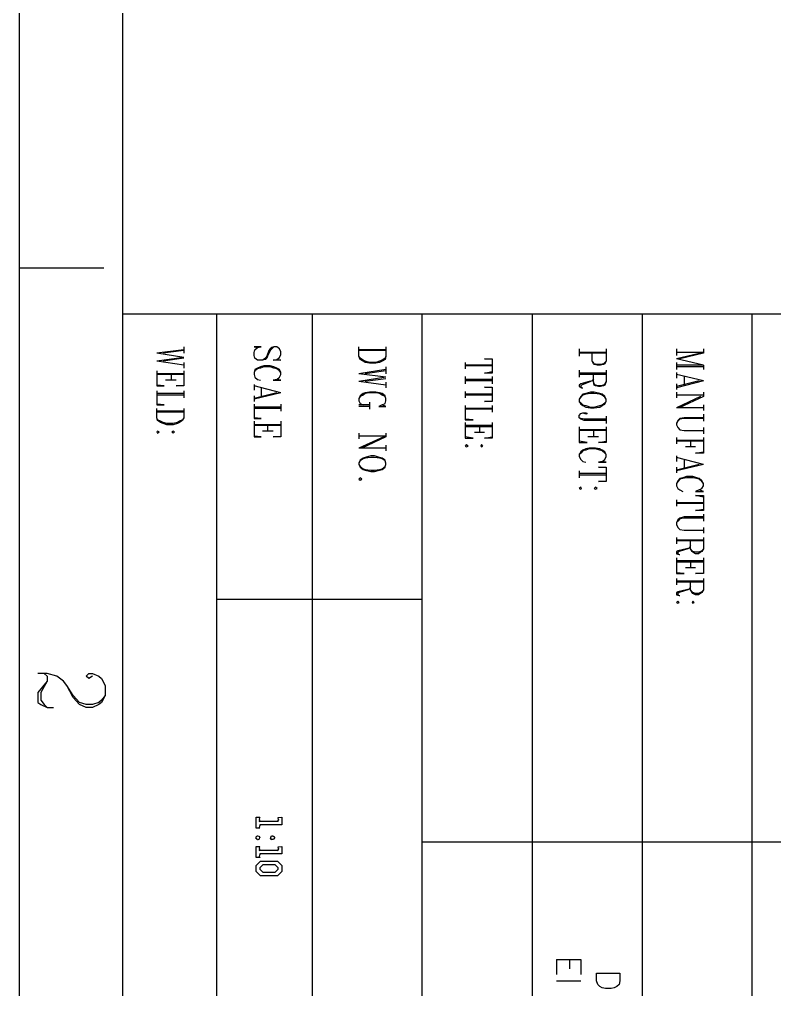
# Model space of a CAD drawing. Extents: x 0.2 to 11.6, y 0.3 to 16.2.
# Drawn here: x 0.155 to 1.931, y 2.591 to 4.874 of the extents above; entities that cross this region are included whole.
import ezdxf

# ---------------------------------------------------------------- set-up
doc = ezdxf.new("R2010")
doc.units = 0
doc.header["$MEASUREMENT"] = 0

msp = doc.modelspace()

# ---------------------------------------------------------------- linework, layer by layer
at = {"color": 0}
for p, q in [((0.155003, 0.310004), (0.155003, 16.22)), ((0.155003, 0.310004), (0.155003, 16.22)), ((0.398329, 0.533311), (0.398329, 16.02)), ((0.353353, 4.28836), (0.155003, 4.28836)), ((3.34999, 4.18001), (0.398329, 4.18001)), ((0.618326, 4.18001), (0.618326, 0.533311)), ((0.843317, 4.18001), (0.843317, 0.533311)), ((1.10167, 4.18001), (1.10167, 0.531685)), ((1.36165, 0.531685), (1.36165, 4.18001)), ((1.62001, 0.531685), (1.62001, 4.18001)), ((1.87831, 0.513346), (1.87831, 4.18001)), ((0.541667, 4.09668), (0.478353, 4.08832)), ((0.541667, 4.07835), (0.478353, 4.08832)), ((0.541667, 4.095), (0.493326, 4.08832)), ((0.541667, 4.10335), (0.541667, 4.08832)), ((0.723307, 4.10335), (0.706651, 4.10335)), ((0.706651, 4.10335), (0.715007, 4.10167)), ((0.706651, 4.09), (0.708333, 4.09668)), ((0.706651, 4.08333), (0.706651, 4.09)), ((0.708333, 4.09668), (0.715007, 4.10167)), ((0.715007, 4.10167), (0.723307, 4.10335)), ((0.741644, 4.095), (0.736654, 4.08165)), ((0.745008, 4.095), (0.738336, 4.08165)), ((0.745008, 4.09831), (0.741644, 4.095)), ((0.748318, 4.10167), (0.745008, 4.09831)), ((0.748318, 4.09831), (0.745008, 4.095)), ((0.75331, 4.10335), (0.748318, 4.10167)), ((0.75331, 4.10335), (0.748318, 4.09831)), ((0.759983, 4.10335), (0.75331, 4.10335)), ((0.766656, 4.09831), (0.759983, 4.10335)), ((0.770019, 4.09169), (0.766656, 4.09831)), ((0.770019, 4.08501), (0.770019, 4.09169)), ((0.953342, 4.08165), (0.953342, 4.10335)), ((1.01666, 4.09668), (0.953342, 4.09668)), ((1.01666, 4.095), (0.953342, 4.095)), ((1.01666, 4.10335), (1.01666, 4.08165)), ((1.47168, 4.09831), (1.47168, 4.08165)), ((1.535, 4.09), (1.47168, 4.09)), ((1.535, 4.08832), (1.47168, 4.08832)), ((1.50168, 4.06999), (1.50168, 4.08832)), ((1.535, 4.09831), (1.535, 4.06999)), ((1.69997, 4.09831), (1.69997, 4.08333)), ((1.76335, 4.09), (1.69997, 4.09)), ((1.76335, 4.09), (1.69997, 4.07497)), ((1.76335, 4.08832), (1.70833, 4.07497)), ((1.76335, 4.09831), (1.76335, 4.08832)), ((0.541667, 4.07835), (0.478353, 4.06999)), ((0.541667, 4.06), (0.478353, 4.06999)), ((0.541667, 4.07667), (0.493326, 4.06999)), ((0.541667, 4.06668), (0.541667, 4.05333)), ((0.708333, 4.07667), (0.706651, 4.08333)), ((0.715007, 4.07167), (0.708333, 4.07667)), ((0.726671, 4.07167), (0.715007, 4.07167)), ((0.733344, 4.07667), (0.726671, 4.07167)), ((0.733344, 4.07335), (0.726671, 4.07167)), ((0.736654, 4.08165), (0.733344, 4.07667)), ((0.736654, 4.07667), (0.733344, 4.07335)), ((0.738336, 4.08165), (0.736654, 4.07667)), ((0.751682, 4.07167), (0.759983, 4.07335)), ((0.770019, 4.07167), (0.751682, 4.07167)), ((0.759983, 4.07335), (0.766656, 4.07835)), ((0.759983, 4.07335), (0.770019, 4.07167)), ((0.766656, 4.07835), (0.770019, 4.08501)), ((0.956651, 4.07335), (0.953342, 4.08165)), ((0.956651, 4.07667), (0.953342, 4.08165)), ((0.963325, 4.07167), (0.956651, 4.07667)), ((0.963325, 4.06999), (0.956651, 4.07335)), ((0.968317, 4.06999), (0.963325, 4.07167)), ((0.968317, 4.06668), (0.963325, 4.06999)), ((0.978353, 4.06668), (0.968317, 4.06999)), ((0.978353, 4.065), (0.968317, 4.06668)), ((0.993326, 4.06668), (0.978353, 4.06668)), ((0.993326, 4.065), (0.978353, 4.065)), ((1.00168, 4.06999), (0.993326, 4.06668)), ((1.00168, 4.06668), (0.993326, 4.065)), ((1.00836, 4.07167), (1.00168, 4.06999)), ((1.00836, 4.06999), (1.00168, 4.06668)), ((1.01497, 4.07667), (1.00836, 4.07167)), ((1.01497, 4.07335), (1.00836, 4.06999)), ((1.01666, 4.08165), (1.01497, 4.07335)), ((1.01666, 4.08165), (1.01497, 4.07667)), ((1.20334, 4.06668), (1.20334, 4.05165)), ((1.26666, 4.07335), (1.24832, 4.07497)), ((1.24832, 4.07497), (1.26666, 4.07497)), ((1.26666, 4.07497), (1.26666, 4.04167)), ((1.50499, 4.06332), (1.50168, 4.06999)), ((1.50499, 4.06668), (1.50168, 4.06999)), ((1.50667, 4.06332), (1.50499, 4.06668)), ((1.50667, 4.06168), (1.50499, 4.06332)), ((1.51335, 4.06168), (1.50667, 4.06332)), ((1.52832, 4.06332), (1.52165, 4.06168)), ((1.53168, 4.06668), (1.52832, 4.06332)), ((1.53168, 4.06332), (1.52832, 4.06168)), ((1.535, 4.06999), (1.53168, 4.06332)), ((1.535, 4.06999), (1.53168, 4.06668)), ((1.76335, 4.06), (1.69997, 4.07497)), ((1.69997, 4.06668), (1.69997, 4.05003)), ((0.478353, 4.04665), (0.478353, 4.01167)), ((0.541667, 4.04665), (0.541667, 4.01167)), ((0.708333, 4.05003), (0.706651, 4.04335)), ((0.708333, 4.04665), (0.706651, 4.04335)), ((0.706651, 4.04335), (0.706651, 4.03836)), ((0.715007, 4.05333), (0.708333, 4.05003)), ((0.715007, 4.05165), (0.708333, 4.04665)), ((0.721679, 4.05664), (0.715007, 4.05333)), ((0.721679, 4.05333), (0.715007, 4.05165)), ((0.729981, 4.05832), (0.721679, 4.05664)), ((0.729981, 4.05664), (0.721679, 4.05333)), ((0.745008, 4.05832), (0.729981, 4.05832)), ((0.745008, 4.05664), (0.729981, 4.05664)), ((0.75331, 4.05664), (0.745008, 4.05832)), ((0.75331, 4.05333), (0.745008, 4.05664)), ((0.759983, 4.05333), (0.75331, 4.05664)), ((0.759983, 4.05165), (0.75331, 4.05333)), ((0.766656, 4.05003), (0.759983, 4.05333)), ((0.766656, 4.04665), (0.759983, 4.05165)), ((0.770019, 4.04335), (0.766656, 4.05003)), ((0.770019, 4.04335), (0.766656, 4.04665)), ((0.770019, 4.03836), (0.770019, 4.04335)), ((1.01666, 4.05003), (0.953342, 4.03999)), ((1.01666, 4.04665), (0.968317, 4.03999)), ((1.01666, 4.05664), (1.01666, 4.03999)), ((1.26666, 4.06), (1.20334, 4.06)), ((1.26666, 4.05832), (1.20334, 4.05832)), ((1.24832, 4.04167), (1.26666, 4.04497)), ((1.26666, 4.04167), (1.24832, 4.04167)), ((1.47168, 4.04833), (1.47168, 4.03168)), ((1.535, 4.04167), (1.47168, 4.04167)), ((1.51335, 4.06), (1.50667, 4.06168)), ((1.52165, 4.06168), (1.51335, 4.06168)), ((1.52165, 4.06), (1.51335, 4.06)), ((1.52832, 4.06168), (1.52165, 4.06)), ((1.535, 4.04833), (1.535, 4.02165)), ((1.76335, 4.06), (1.69997, 4.06)), ((1.76335, 4.05664), (1.69997, 4.05664)), ((1.69997, 4.04335), (1.69997, 4.03)), ((1.76335, 4.06), (1.76335, 4.05003)), ((0.541667, 4.03999), (0.478353, 4.03999)), ((0.541667, 4.03836), (0.478353, 4.03836)), ((0.523329, 4.02501), (0.498318, 4.02501)), ((0.511664, 4.03836), (0.511664, 4.02501)), ((0.706651, 4.03836), (0.708333, 4.03168)), ((0.708333, 4.03168), (0.715007, 4.02669)), ((0.715007, 4.02669), (0.721679, 4.02501)), ((0.759983, 4.02669), (0.751682, 4.02501)), ((0.751682, 4.02501), (0.770019, 4.02501)), ((0.759983, 4.02669), (0.766656, 4.03168)), ((0.770019, 4.02501), (0.759983, 4.02669)), ((0.766656, 4.03168), (0.770019, 4.03836)), ((1.01666, 4.03168), (0.953342, 4.03999)), ((1.01666, 4.03168), (0.953342, 4.02165)), ((1.01666, 4.01335), (0.953342, 4.02165)), ((1.01666, 4.02832), (0.968317, 4.02165)), ((1.01666, 4.02001), (1.01666, 4.00667)), ((1.20334, 4.03331), (1.20334, 4.01665)), ((1.26666, 4.02669), (1.20334, 4.02669)), ((1.26666, 4.02333), (1.20334, 4.02333)), ((1.26666, 4.03331), (1.26666, 4.01665)), ((1.535, 4.03836), (1.47168, 4.03836)), ((1.49501, 4.02165), (1.47499, 4.01665)), ((1.49832, 4.02165), (1.47667, 4.01335)), ((1.50168, 4.02333), (1.49501, 4.02165)), ((1.50168, 4.02333), (1.49832, 4.02165)), ((1.50499, 4.02832), (1.50168, 4.02333)), ((1.50499, 4.02165), (1.50499, 4.03836)), ((1.50667, 4.01335), (1.50499, 4.02165)), ((1.50667, 4.01665), (1.50499, 4.02165)), ((1.535, 4.02165), (1.53168, 4.01335)), ((1.535, 4.02165), (1.53168, 4.01665)), ((1.76335, 4.02333), (1.69997, 4.03836)), ((1.76335, 4.02333), (1.69997, 4.00667)), ((1.75331, 4.02333), (1.69997, 4.00999)), ((1.71832, 4.035), (1.71832, 4.01335)), ((0.495008, 4.01167), (0.478353, 4.01335)), ((0.478353, 4.01167), (0.495008, 4.01167)), ((0.478353, 4), (0.478353, 3.96669)), ((0.523329, 4.01167), (0.541667, 4.01335)), ((0.541667, 4.01167), (0.523329, 4.01167)), ((0.541667, 4), (0.541667, 3.98335)), ((0.706651, 4.01497), (0.706651, 4.00168)), ((0.770019, 3.99501), (0.706651, 4.01167)), ((0.770019, 3.99501), (0.706651, 3.97999)), ((0.759983, 3.99501), (0.706651, 3.98167)), ((0.723307, 4.00667), (0.723307, 3.98665)), ((0.968317, 3.99501), (0.963325, 3.99333)), ((0.978353, 3.99669), (0.968317, 3.99501)), ((0.978353, 3.99501), (0.968317, 3.99333)), ((0.993326, 3.99669), (0.978353, 3.99669)), ((0.993326, 3.99501), (0.978353, 3.99501)), ((1.00168, 3.99501), (0.993326, 3.99669)), ((1.00168, 3.99333), (0.993326, 3.99501)), ((1.00836, 3.99333), (1.00168, 3.99501)), ((1.20334, 3.99832), (1.20334, 3.98335)), ((1.26666, 4.00667), (1.24832, 4.00836)), ((1.24832, 4.00836), (1.26666, 4.00836)), ((1.26666, 4.00836), (1.26666, 3.97499)), ((1.47499, 4.01665), (1.47168, 4.01335)), ((1.47168, 4.01335), (1.47168, 4.00999)), ((1.47168, 4.00999), (1.47667, 4.00667)), ((1.47667, 4.01335), (1.47499, 4.01167)), ((1.47499, 4.01167), (1.47499, 4.00999)), ((1.47499, 4.00999), (1.47667, 4.00667)), ((1.47667, 4.00667), (1.47999, 4.00667)), ((1.49832, 3.99669), (1.48665, 3.99333)), ((1.50667, 3.99669), (1.49832, 3.99669)), ((1.50999, 4.01335), (1.50667, 4.01665)), ((1.50999, 4.01167), (1.50667, 4.01335)), ((1.52001, 3.99333), (1.50667, 3.99669)), ((1.51665, 4.01167), (1.50999, 4.01335)), ((1.51665, 4.00999), (1.50999, 4.01167)), ((1.52165, 4.01167), (1.51665, 4.01167)), ((1.52165, 4.00999), (1.51665, 4.00999)), ((1.52832, 4.01335), (1.52165, 4.01167)), ((1.52832, 4.01167), (1.52165, 4.00999)), ((1.53168, 4.01665), (1.52832, 4.01335)), ((1.53168, 4.01335), (1.52832, 4.01167)), ((1.69997, 4.01665), (1.69997, 4.00331)), ((1.69997, 3.99669), (1.69997, 3.98335)), ((1.76335, 3.99669), (1.76335, 3.98665)), ((0.541667, 3.99333), (0.478353, 3.99333)), ((0.541667, 3.99001), (0.478353, 3.99001)), ((0.706651, 3.98833), (0.706651, 3.97499)), ((0.956651, 3.98833), (0.953342, 3.98167)), ((0.956651, 3.98665), (0.953342, 3.98167)), ((0.953342, 3.98167), (0.953342, 3.97667)), ((0.953342, 3.97667), (0.956651, 3.97)), ((0.963325, 3.99333), (0.956651, 3.98833)), ((0.963325, 3.99001), (0.956651, 3.98665)), ((0.968317, 3.99333), (0.963325, 3.99001)), ((0.978353, 3.97331), (0.978353, 3.95665)), ((1.00836, 3.99001), (1.00168, 3.99333)), ((1.01497, 3.98833), (1.00836, 3.99333)), ((1.01497, 3.98665), (1.00836, 3.99001)), ((1.01666, 3.98167), (1.01497, 3.98833)), ((1.01666, 3.98167), (1.01497, 3.98665)), ((1.01497, 3.97), (1.01666, 3.97667)), ((1.01666, 3.97667), (1.01666, 3.98167)), ((1.26666, 3.99164), (1.20334, 3.99164)), ((1.26666, 3.99001), (1.20334, 3.99001)), ((1.24832, 3.97499), (1.26666, 3.97667)), ((1.26666, 3.97499), (1.24832, 3.97499)), ((1.47499, 3.98665), (1.47168, 3.97999)), ((1.47499, 3.98503), (1.47168, 3.97999)), ((1.47168, 3.97999), (1.47168, 3.97499)), ((1.47168, 3.97499), (1.47499, 3.96832)), ((1.47168, 3.97499), (1.47499, 3.97168)), ((1.47999, 3.99164), (1.47499, 3.98665)), ((1.47999, 3.99001), (1.47499, 3.98503)), ((1.48665, 3.99333), (1.47999, 3.99164)), ((1.48665, 3.99164), (1.47999, 3.99001)), ((1.49832, 3.99333), (1.48665, 3.99164)), ((1.50667, 3.99333), (1.49832, 3.99333)), ((1.52001, 3.99164), (1.50667, 3.99333)), ((1.52501, 3.99164), (1.52001, 3.99333)), ((1.52501, 3.99001), (1.52001, 3.99164)), ((1.53168, 3.98665), (1.52501, 3.99164)), ((1.53168, 3.98503), (1.52501, 3.99001)), ((1.535, 3.97999), (1.53168, 3.98665)), ((1.535, 3.97999), (1.53168, 3.98503)), ((1.53168, 3.96832), (1.535, 3.97499)), ((1.53168, 3.97168), (1.535, 3.97499)), ((1.535, 3.97499), (1.535, 3.97999)), ((1.76335, 3.99001), (1.69997, 3.99001)), ((1.75667, 3.98665), (1.69997, 3.96001)), ((1.76335, 3.98665), (1.70665, 3.96001)), ((0.495008, 3.96669), (0.478353, 3.96832)), ((0.478353, 3.96669), (0.495008, 3.96669)), ((0.478353, 3.93668), (0.478353, 3.95833)), ((0.541667, 3.95167), (0.478353, 3.95167)), ((0.541667, 3.94997), (0.478353, 3.94997)), ((0.541667, 3.95833), (0.541667, 3.93668)), ((0.706651, 3.96832), (0.706651, 3.935)), ((0.770019, 3.96164), (0.706651, 3.96164)), ((0.770019, 3.95833), (0.706651, 3.95833)), ((0.770019, 3.96832), (0.770019, 3.95167)), ((0.978353, 3.96669), (0.953342, 3.96669)), ((0.978353, 3.96332), (0.953342, 3.96332)), ((0.956651, 3.97), (0.963325, 3.96669)), ((1.00836, 3.96669), (1, 3.96332)), ((1, 3.96332), (1.01666, 3.96332)), ((1.00836, 3.96669), (1.01497, 3.97)), ((1.01666, 3.96332), (1.00836, 3.96669)), ((1.20334, 3.965), (1.20334, 3.93164)), ((1.26666, 3.95833), (1.20334, 3.95833)), ((1.26666, 3.95665), (1.20334, 3.95665)), ((1.26666, 3.965), (1.26666, 3.94997)), ((1.47499, 3.97168), (1.47999, 3.96669)), ((1.47499, 3.96832), (1.47999, 3.965)), ((1.47999, 3.96669), (1.48665, 3.965)), ((1.47999, 3.965), (1.48665, 3.96164)), ((1.48665, 3.965), (1.49832, 3.96164)), ((1.48665, 3.96164), (1.49832, 3.96001)), ((1.49832, 3.96164), (1.50667, 3.96164)), ((1.49832, 3.96001), (1.50667, 3.96001)), ((1.50667, 3.96164), (1.52001, 3.965)), ((1.50667, 3.96001), (1.52001, 3.96164)), ((1.52001, 3.965), (1.52501, 3.96669)), ((1.52001, 3.96164), (1.52501, 3.965)), ((1.52501, 3.96669), (1.53168, 3.97168)), ((1.52501, 3.965), (1.53168, 3.96832)), ((1.76335, 3.96001), (1.69997, 3.96001)), ((1.76335, 3.96669), (1.76335, 3.95335)), ((0.479981, 3.93001), (0.478353, 3.93668)), ((0.479981, 3.93164), (0.478353, 3.93668)), ((0.486654, 3.92833), (0.479981, 3.93164)), ((0.486654, 3.92503), (0.479981, 3.93001)), ((0.493326, 3.92503), (0.486654, 3.92833)), ((0.531685, 3.92833), (0.526693, 3.92503)), ((0.538357, 3.93164), (0.531685, 3.92833)), ((0.538357, 3.93001), (0.531685, 3.92503)), ((0.541667, 3.93668), (0.538357, 3.93001)), ((0.541667, 3.93668), (0.538357, 3.93164)), ((0.723307, 3.935), (0.706651, 3.93668)), ((0.706651, 3.935), (0.723307, 3.935)), ((0.706651, 3.92833), (0.706651, 3.89165)), ((0.770019, 3.92833), (0.770019, 3.89165)), ((1.22168, 3.93164), (1.20334, 3.93332)), ((1.20334, 3.93164), (1.22168, 3.93164)), ((1.47168, 3.94168), (1.47499, 3.94667)), ((1.47168, 3.93668), (1.47168, 3.94168)), ((1.47499, 3.93332), (1.47168, 3.93668)), ((1.47499, 3.935), (1.47168, 3.93668)), ((1.47499, 3.94667), (1.47999, 3.94835)), ((1.48335, 3.93332), (1.47499, 3.935)), ((1.48335, 3.93001), (1.47499, 3.93332)), ((1.47999, 3.94835), (1.48665, 3.94835)), ((1.48665, 3.94499), (1.48335, 3.94667)), ((1.535, 3.93332), (1.48335, 3.93332)), ((1.535, 3.93001), (1.48335, 3.93001)), ((1.48665, 3.94835), (1.49001, 3.94667)), ((1.49001, 3.94667), (1.48665, 3.94499)), ((1.535, 3.94), (1.535, 3.92333)), ((1.70335, 3.93001), (1.69997, 3.92333)), ((1.70335, 3.92833), (1.69997, 3.92333)), ((1.70833, 3.935), (1.70335, 3.93001)), ((1.70833, 3.93332), (1.70335, 3.92833)), ((1.71832, 3.93668), (1.70833, 3.935)), ((1.71832, 3.935), (1.70833, 3.93332)), ((1.76335, 3.93668), (1.71832, 3.93668)), ((1.76335, 3.935), (1.71832, 3.935)), ((1.76335, 3.94499), (1.76335, 3.92833)), ((0.479981, 3.905), (0.478353, 3.90332)), ((0.483344, 3.90332), (0.479981, 3.905)), ((0.493326, 3.92333), (0.486654, 3.92503)), ((0.501682, 3.92333), (0.493326, 3.92503)), ((0.501682, 3.91997), (0.493326, 3.92333)), ((0.516656, 3.92333), (0.501682, 3.92333)), ((0.516656, 3.91997), (0.501682, 3.91997)), ((0.516656, 3.905), (0.513346, 3.90332)), ((0.526693, 3.92503), (0.516656, 3.92333)), ((0.526693, 3.92333), (0.516656, 3.91997)), ((0.520019, 3.90332), (0.516656, 3.905)), ((0.531685, 3.92503), (0.526693, 3.92333)), ((0.770019, 3.91997), (0.706651, 3.91997)), ((0.770019, 3.91835), (0.706651, 3.91835)), ((0.751682, 3.905), (0.726671, 3.905)), ((0.738336, 3.91835), (0.738336, 3.905)), ((1.20334, 3.92503), (1.20334, 3.88835)), ((1.26666, 3.91835), (1.20334, 3.91835)), ((1.26666, 3.91499), (1.20334, 3.91499)), ((1.23665, 3.91499), (1.23665, 3.90169)), ((1.26666, 3.92503), (1.26666, 3.88835)), ((1.47168, 3.91499), (1.47168, 3.87831)), ((1.535, 3.90831), (1.47168, 3.90831)), ((1.535, 3.90668), (1.47168, 3.90668)), ((1.50499, 3.90668), (1.50499, 3.89165)), ((1.535, 3.91499), (1.535, 3.87831)), ((1.69997, 3.92333), (1.69997, 3.91997)), ((1.69997, 3.91997), (1.70335, 3.91336)), ((1.70335, 3.91336), (1.70833, 3.90831)), ((1.70833, 3.90831), (1.71832, 3.90668)), ((1.71832, 3.90668), (1.76335, 3.90668)), ((1.76335, 3.91336), (1.76335, 3.89833)), ((0.478353, 3.90332), (0.479981, 3.90001)), ((0.479981, 3.90001), (0.483344, 3.90332)), ((0.513346, 3.90332), (0.516656, 3.90001)), ((0.516656, 3.90001), (0.520019, 3.90332)), ((0.723307, 3.89165), (0.706651, 3.89333)), ((0.706651, 3.89165), (0.723307, 3.89165)), ((0.751682, 3.89165), (0.770019, 3.89333)), ((0.770019, 3.89165), (0.751682, 3.89165)), ((0.953342, 3.90001), (0.953342, 3.88667)), ((1.01666, 3.89333), (0.953342, 3.89333)), ((1.01166, 3.89165), (0.953342, 3.86501)), ((1.01666, 3.89165), (0.960015, 3.86501)), ((1.01666, 3.90001), (1.01666, 3.89165)), ((1.22168, 3.88835), (1.20334, 3.89165)), ((1.20334, 3.88835), (1.22168, 3.88835)), ((1.24832, 3.90169), (1.22499, 3.90169)), ((1.24832, 3.88835), (1.26666, 3.89165)), ((1.26666, 3.88835), (1.24832, 3.88835)), ((1.49001, 3.87831), (1.47168, 3.88167)), ((1.51665, 3.89165), (1.49164, 3.89165)), ((1.51665, 3.87831), (1.535, 3.88167)), ((1.69997, 3.88997), (1.69997, 3.875)), ((1.76335, 3.88336), (1.69997, 3.88336)), ((1.76335, 3.88167), (1.69997, 3.88167)), ((1.73335, 3.88167), (1.73335, 3.86833)), ((1.76335, 3.88997), (1.76335, 3.85335)), ((1.01666, 3.86501), (0.953342, 3.86501)), ((1.01666, 3.87169), (1.01666, 3.85835)), ((1.20665, 3.87332), (1.20334, 3.87001)), ((1.20334, 3.87001), (1.20665, 3.86833)), ((1.21002, 3.87001), (1.20665, 3.87332)), ((1.20665, 3.86833), (1.21002, 3.87001)), ((1.24164, 3.87332), (1.24002, 3.87001)), ((1.24002, 3.87001), (1.24164, 3.86833)), ((1.24501, 3.87001), (1.24164, 3.87332)), ((1.24164, 3.86833), (1.24501, 3.87001)), ((1.47168, 3.87831), (1.49001, 3.87831)), ((1.47999, 3.86003), (1.47499, 3.85667)), ((1.47999, 3.85835), (1.47499, 3.85335)), ((1.48665, 3.86333), (1.47999, 3.86003)), ((1.48665, 3.86003), (1.47999, 3.85835)), ((1.49501, 3.86501), (1.48665, 3.86333)), ((1.49501, 3.86333), (1.48665, 3.86003)), ((1.50999, 3.86501), (1.49501, 3.86501)), ((1.50999, 3.86333), (1.49501, 3.86333)), ((1.52001, 3.86333), (1.50999, 3.86501)), ((1.52001, 3.86003), (1.50999, 3.86333)), ((1.535, 3.87831), (1.51665, 3.87831)), ((1.52501, 3.86003), (1.52001, 3.86333)), ((1.52501, 3.85835), (1.52001, 3.86003)), ((1.53168, 3.85667), (1.52501, 3.86003)), ((1.53168, 3.85335), (1.52501, 3.85835)), ((1.74501, 3.86833), (1.72168, 3.86833)), ((0.956651, 3.83664), (0.953342, 3.83003)), ((0.956651, 3.83501), (0.953342, 3.83003)), ((0.963325, 3.84169), (0.956651, 3.83664)), ((0.963325, 3.84), (0.956651, 3.83501)), ((0.968317, 3.84332), (0.963325, 3.84169)), ((0.968317, 3.84169), (0.963325, 3.84)), ((0.981663, 3.84668), (0.968317, 3.84332)), ((0.981663, 3.84332), (0.968317, 3.84169)), ((0.990018, 3.84668), (0.981663, 3.84668)), ((0.990018, 3.84332), (0.981663, 3.84332)), ((1.00168, 3.84332), (0.990018, 3.84668)), ((1.00168, 3.84169), (0.990018, 3.84332)), ((1.00836, 3.84169), (1.00168, 3.84332)), ((1.00836, 3.84), (1.00168, 3.84169)), ((1.01497, 3.83664), (1.00836, 3.84169)), ((1.01497, 3.83501), (1.00836, 3.84)), ((1.01666, 3.83003), (1.01497, 3.83664)), ((1.01666, 3.83003), (1.01497, 3.83501)), ((1.47499, 3.85667), (1.47168, 3.84999)), ((1.47499, 3.85335), (1.47168, 3.84999)), ((1.47168, 3.84999), (1.47168, 3.845)), ((1.47168, 3.845), (1.47499, 3.83832)), ((1.47499, 3.83832), (1.47999, 3.83333)), ((1.52501, 3.83333), (1.53168, 3.83832)), ((1.535, 3.84999), (1.53168, 3.85667)), ((1.535, 3.84999), (1.53168, 3.85335)), ((1.53168, 3.83832), (1.535, 3.845)), ((1.535, 3.845), (1.535, 3.84999)), ((1.69997, 3.84668), (1.69997, 3.83333)), ((1.76335, 3.82667), (1.69997, 3.84332)), ((1.71832, 3.83832), (1.71832, 3.81836)), ((1.74501, 3.85335), (1.76335, 3.85667)), ((1.76335, 3.85335), (1.74501, 3.85335)), ((0.953342, 3.83003), (0.953342, 3.82667)), ((0.953342, 3.82667), (0.956651, 3.81999)), ((0.953342, 3.82667), (0.956651, 3.82167)), ((0.956651, 3.82167), (0.963325, 3.81668)), ((0.956651, 3.81999), (0.963325, 3.815)), ((0.963325, 3.81668), (0.968317, 3.815)), ((0.963325, 3.815), (0.968317, 3.81332)), ((0.968317, 3.815), (0.981663, 3.81332)), ((0.968317, 3.81332), (0.981663, 3.81)), ((0.981663, 3.81332), (0.990018, 3.81332)), ((0.990018, 3.81332), (1.00168, 3.815)), ((0.990018, 3.81), (1.00168, 3.81332)), ((1.00168, 3.815), (1.00836, 3.81668)), ((1.00168, 3.81332), (1.00836, 3.815)), ((1.00836, 3.81668), (1.01497, 3.82167)), ((1.00836, 3.815), (1.01497, 3.81999)), ((1.01497, 3.81999), (1.01666, 3.82667)), ((1.01497, 3.82167), (1.01666, 3.82667)), ((1.01666, 3.82667), (1.01666, 3.83003)), ((1.47999, 3.83333), (1.48665, 3.83165)), ((1.52501, 3.83333), (1.51665, 3.83165)), ((1.51665, 3.83165), (1.535, 3.83165)), ((1.535, 3.81836), (1.51665, 3.81999)), ((1.51665, 3.81999), (1.535, 3.81999)), ((1.535, 3.83165), (1.52501, 3.83333)), ((1.535, 3.81999), (1.535, 3.78668)), ((1.76335, 3.82667), (1.69997, 3.81168)), ((1.75331, 3.82667), (1.69997, 3.81332)), ((1.69997, 3.81999), (1.69997, 3.80664)), ((0.956651, 3.79497), (0.953342, 3.79167)), ((0.953342, 3.79167), (0.956651, 3.78999)), ((0.960015, 3.79167), (0.956651, 3.79497)), ((0.956651, 3.78999), (0.960015, 3.79167)), ((0.981663, 3.81), (0.990018, 3.81)), ((1.47168, 3.81168), (1.47168, 3.79497)), ((1.535, 3.80501), (1.47168, 3.80501)), ((1.535, 3.80165), (1.47168, 3.80165)), ((1.70833, 3.79335), (1.70335, 3.78836)), ((1.70833, 3.79167), (1.70335, 3.78668)), ((1.715, 3.79497), (1.70833, 3.79335)), ((1.715, 3.79335), (1.70833, 3.79167)), ((1.72331, 3.79833), (1.715, 3.79497)), ((1.72331, 3.79497), (1.715, 3.79335)), ((1.73833, 3.79833), (1.72331, 3.79833)), ((1.73833, 3.79497), (1.72331, 3.79497)), ((1.74832, 3.79497), (1.73833, 3.79833)), ((1.74832, 3.79335), (1.73833, 3.79497)), ((1.75331, 3.79335), (1.74832, 3.79497)), ((1.75331, 3.79167), (1.74832, 3.79335)), ((1.75999, 3.78836), (1.75331, 3.79335)), ((1.75999, 3.78668), (1.75331, 3.79167)), ((1.47499, 3.77333), (1.47168, 3.77001)), ((1.47168, 3.77001), (1.47499, 3.76833)), ((1.47667, 3.77001), (1.47499, 3.77333)), ((1.47499, 3.76833), (1.47667, 3.77001)), ((1.50999, 3.77333), (1.50667, 3.77001)), ((1.50667, 3.77001), (1.50999, 3.76833)), ((1.51335, 3.77001), (1.50999, 3.77333)), ((1.50999, 3.76833), (1.51335, 3.77001)), ((1.51665, 3.78668), (1.535, 3.78836)), ((1.535, 3.78668), (1.51665, 3.78668)), ((1.70335, 3.78836), (1.69997, 3.78168)), ((1.70335, 3.78668), (1.69997, 3.78168)), ((1.69997, 3.78168), (1.69997, 3.77669)), ((1.69997, 3.77669), (1.70335, 3.77001)), ((1.70335, 3.77001), (1.70833, 3.76665)), ((1.70833, 3.76665), (1.715, 3.76335)), ((1.75331, 3.76665), (1.74501, 3.76335)), ((1.75331, 3.76665), (1.75999, 3.77001)), ((1.76335, 3.76335), (1.75331, 3.76665)), ((1.76335, 3.78168), (1.75999, 3.78836)), ((1.76335, 3.78168), (1.75999, 3.78668)), ((1.75999, 3.77001), (1.76335, 3.77669)), ((1.76335, 3.77669), (1.76335, 3.78168)), ((1.74501, 3.76335), (1.76335, 3.76335)), ((1.76335, 3.75), (1.74501, 3.75331)), ((1.74501, 3.75331), (1.76335, 3.75331)), ((1.76335, 3.75331), (1.76335, 3.71832)), ((1.69997, 3.74333), (1.69997, 3.72835)), ((1.76335, 3.73665), (1.69997, 3.73665)), ((1.76335, 3.73503), (1.69997, 3.73503)), ((1.74501, 3.71832), (1.76335, 3.72168)), ((1.70833, 3.69997), (1.70335, 3.69667)), ((1.70833, 3.69835), (1.70335, 3.69336)), ((1.71832, 3.70335), (1.70833, 3.69997)), ((1.71832, 3.69997), (1.70833, 3.69835)), ((1.76335, 3.70335), (1.71832, 3.70335)), ((1.76335, 3.69997), (1.71832, 3.69997)), ((1.76335, 3.71832), (1.74501, 3.71832)), ((1.76335, 3.71001), (1.76335, 3.69336)), ((1.70335, 3.69667), (1.69997, 3.69)), ((1.70335, 3.69336), (1.69997, 3.69)), ((1.69997, 3.69), (1.69997, 3.685)), ((1.69997, 3.685), (1.70335, 3.67833)), ((1.70335, 3.67833), (1.70833, 3.67333)), ((1.76335, 3.67833), (1.76335, 3.66499)), ((1.69997, 3.655), (1.69997, 3.63997)), ((1.70833, 3.67333), (1.71832, 3.67165)), ((1.71832, 3.67165), (1.76335, 3.67165)), ((1.76335, 3.655), (1.76335, 3.62831)), ((1.76335, 3.64833), (1.69997, 3.64833)), ((1.76335, 3.64665), (1.69997, 3.64665)), ((1.72999, 3.62999), (1.72331, 3.62831)), ((1.72999, 3.62999), (1.72667, 3.62831)), ((1.73335, 3.63499), (1.72999, 3.62999)), ((1.73335, 3.62831), (1.73335, 3.64665)), ((1.70335, 3.62332), (1.69997, 3.62169)), ((1.69997, 3.62169), (1.69997, 3.61664)), ((1.69997, 3.61664), (1.70665, 3.61501)), ((1.72331, 3.62831), (1.70335, 3.62332)), ((1.70665, 3.62169), (1.70335, 3.62001)), ((1.70335, 3.62001), (1.70335, 3.61664)), ((1.70335, 3.61664), (1.70665, 3.61501)), ((1.72667, 3.62831), (1.70665, 3.62169)), ((1.70665, 3.61501), (1.70833, 3.61501)), ((1.73665, 3.62169), (1.73335, 3.62831)), ((1.73665, 3.62332), (1.73335, 3.62831)), ((1.73833, 3.62169), (1.73665, 3.62332)), ((1.73833, 3.62001), (1.73665, 3.62169)), ((1.74501, 3.62001), (1.73833, 3.62169)), ((1.74501, 3.61664), (1.73833, 3.62001)), ((1.75168, 3.62001), (1.74501, 3.62001)), ((1.75168, 3.61664), (1.74501, 3.61664)), ((1.75667, 3.62169), (1.75168, 3.62001)), ((1.75667, 3.62001), (1.75168, 3.61664)), ((1.75999, 3.62332), (1.75667, 3.62169)), ((1.75999, 3.62169), (1.75667, 3.62001)), ((1.76335, 3.62831), (1.75999, 3.62169)), ((1.76335, 3.62831), (1.75999, 3.62332)), ((1.69997, 3.60667), (1.69997, 3.56999)), ((1.76335, 3.59999), (1.69997, 3.59999)), ((1.76335, 3.59668), (1.69997, 3.59668)), ((1.73335, 3.59668), (1.73335, 3.58333)), ((1.76335, 3.60667), (1.76335, 3.56999)), ((1.71832, 3.56999), (1.69997, 3.57167)), ((1.69997, 3.56999), (1.71832, 3.56999)), ((1.74501, 3.58333), (1.72168, 3.58333)), ((1.74501, 3.56999), (1.76335, 3.57167)), ((1.76335, 3.56999), (1.74501, 3.56999)), ((1.69997, 3.55832), (1.69997, 3.54335)), ((1.76335, 3.55165), (1.69997, 3.55165)), ((1.76335, 3.55003), (1.69997, 3.55003)), ((1.73335, 3.53836), (1.72999, 3.53331)), ((1.73335, 3.53168), (1.73335, 3.55003)), ((1.76335, 3.55832), (1.76335, 3.53168)), ((1.70335, 3.52669), (1.69997, 3.52501)), ((1.69997, 3.52501), (1.69997, 3.52001)), ((1.69997, 3.52001), (1.70665, 3.51833)), ((1.72331, 3.53168), (1.70335, 3.52669)), ((1.70665, 3.52501), (1.70335, 3.52333)), ((1.70335, 3.52333), (1.70335, 3.52001)), ((1.70335, 3.52001), (1.70665, 3.51833)), ((1.72667, 3.53168), (1.70665, 3.52501)), ((1.70665, 3.51833), (1.70833, 3.51833)), ((1.72999, 3.53331), (1.72331, 3.53168)), ((1.72999, 3.53331), (1.72667, 3.53168)), ((1.73665, 3.52501), (1.73335, 3.53168)), ((1.73665, 3.52669), (1.73335, 3.53168)), ((1.73833, 3.52501), (1.73665, 3.52669)), ((1.73833, 3.52333), (1.73665, 3.52501)), ((1.74501, 3.52333), (1.73833, 3.52501)), ((1.74501, 3.52001), (1.73833, 3.52333)), ((1.75168, 3.52333), (1.74501, 3.52333)), ((1.75168, 3.52001), (1.74501, 3.52001)), ((1.75667, 3.52501), (1.75168, 3.52333)), ((1.75667, 3.52333), (1.75168, 3.52001)), ((1.75999, 3.52669), (1.75667, 3.52501)), ((1.75999, 3.52501), (1.75667, 3.52333)), ((1.76335, 3.53168), (1.75999, 3.52501)), ((1.76335, 3.53168), (1.75999, 3.52669)), ((0.618326, 3.50999), (1.10167, 3.50999)), ((1.70335, 3.50499), (1.69997, 3.50168)), ((1.69997, 3.50168), (1.70335, 3.5)), ((1.70665, 3.50168), (1.70335, 3.50499)), ((1.70335, 3.5), (1.70665, 3.50168)), ((1.73833, 3.50499), (1.73665, 3.50168)), ((1.73665, 3.50168), (1.73833, 3.5)), ((1.74164, 3.50168), (1.73833, 3.50499)), ((1.73833, 3.5), (1.74164, 3.50168)), ((0.219997, 3.33501), (0.198351, 3.33501)), ((0.213325, 3.33501), (0.219997, 3.32835)), ((0.243326, 3.32835), (0.219997, 3.33501)), ((0.311686, 3.32835), (0.31836, 3.33501)), ((0.31836, 3.33501), (0.32666, 3.33501)), ((0.32666, 3.33501), (0.341689, 3.32835)), ((0.219997, 3.31668), (0.198351, 3.28999)), ((0.219997, 3.31668), (0.205024, 3.28999)), ((0.219997, 3.32835), (0.219997, 3.31668)), ((0.258356, 3.31668), (0.243326, 3.32835)), ((0.266656, 3.30664), (0.258356, 3.31668)), ((0.31836, 3.32335), (0.311686, 3.32835)), ((0.32666, 3.32835), (0.31836, 3.32335)), ((0.341689, 3.32835), (0.348307, 3.32335)), ((0.348307, 3.32335), (0.356663, 3.30664)), ((0.198351, 3.28999), (0.198351, 3.26665)), ((0.205024, 3.28999), (0.205024, 3.27165)), ((0.281685, 3.27832), (0.266656, 3.30664)), ((0.281685, 3.28331), (0.266656, 3.30664)), ((0.356663, 3.30664), (0.356663, 3.28331)), ((0.198351, 3.26665), (0.205024, 3.26167)), ((0.205024, 3.27165), (0.213325, 3.26167)), ((0.296658, 3.26665), (0.281685, 3.28331)), ((0.296658, 3.26167), (0.281685, 3.27832)), ((0.311686, 3.26167), (0.296658, 3.26665)), ((0.341689, 3.26665), (0.32666, 3.26167)), ((0.348307, 3.27165), (0.341689, 3.26665)), ((0.348307, 3.26665), (0.341689, 3.26167)), ((0.356663, 3.28331), (0.348307, 3.26665)), ((0.356663, 3.28331), (0.348307, 3.27165)), ((0.205024, 3.26167), (0.219997, 3.25499)), ((0.213325, 3.26167), (0.219997, 3.25499)), ((0.219997, 3.25499), (0.235026, 3.25499)), ((0.311686, 3.25499), (0.296658, 3.26167)), ((0.32666, 3.26167), (0.311686, 3.26167)), ((0.32666, 3.25499), (0.311686, 3.25499)), ((0.341689, 3.26167), (0.32666, 3.25499)), ((0.711481, 2.97054), (0.711481, 2.99636)), ((0.711481, 2.99636), (0.720161, 2.99636)), ((0.719564, 2.99544), (0.719021, 2.99186)), ((0.719021, 2.99186), (0.720161, 2.99072)), ((0.720161, 2.99636), (0.719564, 2.99544)), ((0.720161, 2.99072), (0.720161, 2.99029)), ((0.763075, 2.98865), (0.764649, 2.99056)), ((0.763346, 2.99571), (0.772026, 2.99636)), ((0.763564, 2.99528), (0.763346, 2.99571)), ((0.763997, 2.99137), (0.763564, 2.99528)), ((0.764649, 2.99115), (0.763997, 2.99137)), ((0.764649, 2.99056), (0.764649, 2.99115)), ((0.772026, 2.99636), (0.772026, 2.98074)), ((0.772026, 2.99636), (0.772026, 2.99636)), ((0.720161, 2.97054), (0.711481, 2.97054)), ((0.719781, 2.98964), (0.719021, 2.98747)), ((0.719021, 2.98747), (0.720161, 2.98833)), ((0.719835, 2.9879), (0.719021, 2.98649)), ((0.719021, 2.98649), (0.720161, 2.98768)), ((0.719672, 2.97575), (0.719021, 2.97271)), ((0.719021, 2.97271), (0.720161, 2.97108)), ((0.720161, 2.97661), (0.719672, 2.97575)), ((0.720161, 2.99029), (0.719781, 2.98964)), ((0.720161, 2.98833), (0.719835, 2.9879)), ((0.720161, 2.97857), (0.720053, 2.97857)), ((0.720053, 2.97857), (0.720161, 2.97711)), ((0.720161, 2.979), (0.720107, 2.979)), ((0.720107, 2.979), (0.720161, 2.97868)), ((0.720161, 2.98833), (0.720161, 2.98833)), ((0.720161, 2.98768), (0.720161, 2.98768)), ((0.720161, 2.98768), (0.763346, 2.98768)), ((0.772026, 2.979), (0.720161, 2.979)), ((0.720161, 2.97868), (0.720161, 2.97857)), ((0.720161, 2.97711), (0.720161, 2.97661)), ((0.720161, 2.97108), (0.720161, 2.97054)), ((0.762044, 2.98654), (0.763346, 2.98774)), ((0.763021, 2.98742), (0.762044, 2.98654)), ((0.762207, 2.98719), (0.763889, 2.9891)), ((0.763075, 2.9879), (0.762207, 2.98719)), ((0.763346, 2.98768), (0.763021, 2.98742)), ((0.763781, 2.98904), (0.763075, 2.98865)), ((0.763346, 2.98811), (0.763075, 2.9879)), ((0.763346, 2.98774), (0.763346, 2.98811)), ((0.763997, 2.98919), (0.763781, 2.98904)), ((0.763889, 2.9891), (0.763997, 2.98919)), ((0.772026, 2.98074), (0.772026, 2.979)), ((0.711535, 2.94949), (0.712619, 2.95156)), ((0.711535, 2.94872), (0.711535, 2.94949)), ((0.711535, 2.94797), (0.711535, 2.94872)), ((0.711697, 2.94569), (0.711535, 2.94797)), ((0.712782, 2.94564), (0.711697, 2.94569)), ((0.712619, 2.95156), (0.712836, 2.95176)), ((0.712836, 2.94569), (0.712782, 2.94564)), ((0.712836, 2.95176), (0.712944, 2.95165)), ((0.713053, 2.94547), (0.712836, 2.94569)), ((0.712944, 2.95165), (0.715115, 2.95307)), ((0.713704, 2.94342), (0.713053, 2.94547)), ((0.715115, 2.95307), (0.715875, 2.95307)), ((0.715875, 2.95307), (0.715821, 2.9529)), ((0.715821, 2.9529), (0.718696, 2.95199)), ((0.718425, 2.94504), (0.716525, 2.94325)), ((0.718913, 2.94569), (0.718425, 2.94504)), ((0.718913, 2.95176), (0.718642, 2.95144)), ((0.718642, 2.95144), (0.720215, 2.94943)), ((0.718696, 2.95199), (0.718913, 2.95176)), ((0.719129, 2.9459), (0.718913, 2.94569)), ((0.719618, 2.94851), (0.719129, 2.9459)), ((0.720215, 2.94874), (0.719618, 2.94851)), ((0.720215, 2.94943), (0.720215, 2.94874)), ((0.720215, 2.94874), (0.720215, 2.94874)), ((0.745335, 2.94569), (0.746039, 2.94797)), ((0.747017, 2.94547), (0.745335, 2.94569)), ((0.746039, 2.94797), (0.74604, 2.94872)), ((0.74604, 2.94872), (0.747125, 2.95156)), ((0.74604, 2.94872), (0.74604, 2.94872)), ((0.747342, 2.94569), (0.747017, 2.94547)), ((0.747125, 2.95156), (0.747342, 2.95176)), ((0.747342, 2.95176), (0.749621, 2.95307)), ((0.747342, 2.95176), (0.747342, 2.95176)), ((0.747558, 2.94547), (0.747342, 2.94569)), ((0.747342, 2.94342), (0.747558, 2.94547)), ((0.749621, 2.95307), (0.750379, 2.95307)), ((0.750379, 2.95307), (0.750325, 2.95307)), ((0.750325, 2.95307), (0.750706, 2.9521)), ((0.750706, 2.9521), (0.753201, 2.95199)), ((0.75331, 2.94525), (0.751085, 2.94439)), ((0.753201, 2.95199), (0.753418, 2.95176)), ((0.753418, 2.94569), (0.75331, 2.94525)), ((0.753418, 2.95176), (0.753581, 2.95122)), ((0.753635, 2.9459), (0.753418, 2.94569)), ((0.753581, 2.95122), (0.754719, 2.94937)), ((0.754557, 2.9484), (0.753635, 2.9459)), ((0.754719, 2.94872), (0.754557, 2.9484)), ((0.754719, 2.94937), (0.754719, 2.94872)), ((0.754719, 2.94872), (0.754719, 2.94872)), ((0.711535, 2.90213), (0.711535, 2.92794)), ((0.711535, 2.92794), (0.720215, 2.92794)), ((0.715549, 2.94401), (0.713704, 2.94342)), ((0.715875, 2.94439), (0.715549, 2.94401)), ((0.716037, 2.94439), (0.715875, 2.94439)), ((0.716525, 2.94325), (0.716037, 2.94439)), ((0.719618, 2.92703), (0.719075, 2.92344)), ((0.719075, 2.92344), (0.720215, 2.92231)), ((0.720215, 2.92794), (0.719618, 2.92703)), ((0.720215, 2.92188), (0.719835, 2.92122)), ((0.720215, 2.92231), (0.720215, 2.92188)), ((0.749729, 2.94396), (0.747342, 2.94342)), ((0.750379, 2.94439), (0.749729, 2.94396)), ((0.751085, 2.94439), (0.750379, 2.94439)), ((0.763129, 2.92025), (0.764703, 2.92214)), ((0.763401, 2.92731), (0.772081, 2.92794)), ((0.763618, 2.92686), (0.763401, 2.92731)), ((0.764051, 2.92296), (0.763618, 2.92686)), ((0.764703, 2.92274), (0.764051, 2.92296)), ((0.764703, 2.92214), (0.764703, 2.92274)), ((0.772081, 2.92794), (0.772081, 2.91232)), ((0.772081, 2.92794), (0.772081, 2.92794)), ((1.10167, 2.93832), (3.16997, 2.93832)), ((0.720215, 2.90213), (0.711535, 2.90213)), ((0.719835, 2.92122), (0.719075, 2.91906)), ((0.719075, 2.91906), (0.720215, 2.91992)), ((0.719889, 2.91949), (0.719075, 2.91807)), ((0.719075, 2.91807), (0.720215, 2.91926)), ((0.719726, 2.90733), (0.719075, 2.90429)), ((0.719075, 2.90429), (0.720215, 2.90267)), ((0.720215, 2.90821), (0.719726, 2.90733)), ((0.720215, 2.91992), (0.719889, 2.91949)), ((0.720215, 2.91015), (0.720107, 2.91015)), ((0.720107, 2.91015), (0.720215, 2.90869)), ((0.720215, 2.9106), (0.720161, 2.91058)), ((0.720161, 2.91058), (0.720215, 2.91026)), ((0.720215, 2.91992), (0.720215, 2.91992)), ((0.720215, 2.91926), (0.720215, 2.91926)), ((0.720215, 2.91926), (0.7634, 2.91926)), ((0.772081, 2.9106), (0.720215, 2.9106)), ((0.720215, 2.91026), (0.720215, 2.91015)), ((0.720215, 2.90869), (0.720215, 2.90821)), ((0.720215, 2.90267), (0.720215, 2.90213)), ((0.762099, 2.91812), (0.7634, 2.91932)), ((0.763075, 2.919), (0.762099, 2.91812)), ((0.762261, 2.91878), (0.763943, 2.92068)), ((0.763129, 2.91949), (0.762261, 2.91878)), ((0.7634, 2.91926), (0.763075, 2.919)), ((0.763835, 2.92063), (0.763129, 2.92025)), ((0.7634, 2.91971), (0.763129, 2.91949)), ((0.7634, 2.91932), (0.7634, 2.91971)), ((0.764051, 2.92079), (0.763835, 2.92063)), ((0.763943, 2.92068), (0.764051, 2.92079)), ((0.772081, 2.91232), (0.772081, 2.9106)), ((0.711589, 2.88292), (0.722006, 2.89333)), ((0.711589, 2.8764), (0.711589, 2.88292)), ((0.711589, 2.86903), (0.711589, 2.8764)), ((0.727214, 2.88465), (0.720269, 2.87771)), ((0.720269, 2.87771), (0.720269, 2.87619)), ((0.722006, 2.89333), (0.741536, 2.89333)), ((0.740886, 2.88465), (0.727214, 2.88465)), ((0.756511, 2.88465), (0.740886, 2.88465)), ((0.740886, 2.88465), (0.740886, 2.88465)), ((0.741536, 2.89333), (0.761719, 2.89333)), ((0.741536, 2.89333), (0.741536, 2.89333)), ((0.763456, 2.87771), (0.756511, 2.88465)), ((0.761719, 2.89333), (0.772136, 2.88292)), ((0.763456, 2.87597), (0.763456, 2.87771)), ((0.772136, 2.88292), (0.772136, 2.87597)), ((0.722006, 2.85883), (0.711589, 2.86903)), ((0.720269, 2.87619), (0.720269, 2.87424)), ((0.720269, 2.87424), (0.727214, 2.86729)), ((0.742188, 2.85883), (0.722006, 2.85883)), ((0.727214, 2.86729), (0.743707, 2.86729)), ((0.761719, 2.85883), (0.742188, 2.85883)), ((0.743707, 2.86729), (0.756511, 2.86729)), ((0.756511, 2.86729), (0.763456, 2.87424)), ((0.772136, 2.86903), (0.761719, 2.85883)), ((0.763456, 2.87424), (0.763456, 2.87597)), ((0.772136, 2.87597), (0.772136, 2.86903)), ((1.41835, 2.66168), (1.47499, 2.66168)), ((1.41835, 2.66168), (1.41835, 2.62668)), ((1.44835, 2.66168), (1.44835, 2.63997)), ((1.47499, 2.66168), (1.47499, 2.62668)), ((1.51167, 2.62999), (1.56668, 2.62999)), ((1.51167, 2.61165), (1.51167, 2.62999)), ((1.51167, 2.62999), (1.51167, 2.62999)), ((1.56668, 2.62999), (1.56668, 2.61165)), ((1.41835, 2.61165), (1.47499, 2.61165)), ((1.51497, 2.60335), (1.51167, 2.61165)), ((1.52001, 2.59831), (1.51497, 2.60335)), ((1.565, 2.60335), (1.56, 2.59831)), ((1.56668, 2.61165), (1.565, 2.60335)), ((1.52501, 2.595), (1.52001, 2.59831)), ((1.53331, 2.59332), (1.52501, 2.595)), ((1.54665, 2.59332), (1.53331, 2.59332)), ((1.55333, 2.595), (1.54665, 2.59332)), ((1.56, 2.59831), (1.55333, 2.595))]:
    msp.add_line(p, q, dxfattribs=at)

doc.saveas('drawing.dxf')
